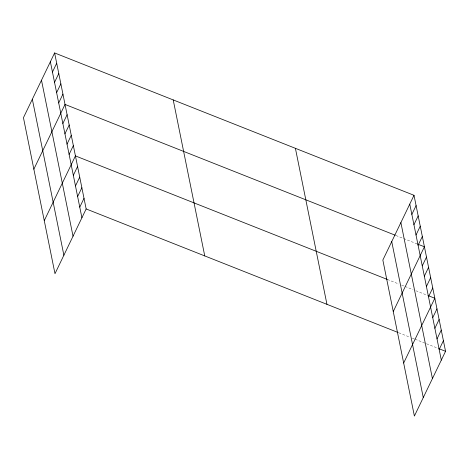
<?xml version="1.0" encoding="UTF-8"?>
<svg xmlns="http://www.w3.org/2000/svg" width="469" height="469" viewBox="0 0 469 469"><rect width="100%" height="100%" fill="white"/><g stroke="black" fill="none" stroke-linecap="round" stroke-linejoin="round"><path stroke-width="0.35" stroke-dasharray="2.35 1.76" d="M395.953 235.508L416.964 243.833M387.388 279.471L398.908 284.038M401.616 285.111L404.331 286.184M405.005 286.453L413.136 289.672M415.851 290.751L427.37 295.312M398.785 332.785L409.63 337.076M412.339 338.155L414.373 338.958M415.053 339.228L438.093 348.356"/><path stroke-width="0.7" d="M54.615 52.944L23.45 117.696L54.99 273.697L86.155 208.945L54.615 52.944L414.01 195.303L445.55 351.304L414.385 416.056L382.845 260.055L414.01 195.303M52.452 72.05L56.696 63.239M54.533 82.345L58.777 73.533M56.62 92.645L60.859 83.834M58.701 102.94L62.94 94.128M33.856 169.174L65.021 104.423L395.273 235.239M62.864 123.529L67.102 114.723M64.945 133.829L69.183 125.018M67.026 144.124L71.265 135.312M69.107 154.418L73.346 145.607M44.268 220.653L75.427 155.907L387.388 279.471M73.334 175.324L77.573 166.513M75.48 185.935L79.718 177.124M77.625 196.54L81.864 187.729M79.771 207.151L84.01 198.34M411.852 214.409L416.091 205.598M413.934 224.704L418.172 215.898M416.015 235.004L420.253 226.193M418.096 245.299L422.335 236.487M393.257 311.533L424.416 246.782L417.639 244.103M422.258 265.894L426.497 257.082M424.339 276.188L428.578 267.377M426.421 286.483L430.665 277.671M428.502 296.777L432.746 287.972M403.662 363.018L434.827 298.266L428.05 295.581M432.729 317.683L436.973 308.872M434.874 328.294L439.113 319.483M437.02 338.899L441.259 330.088M439.166 349.511L443.404 340.699M86.155 208.945L398.111 332.515M438.773 348.619L445.55 351.304M409.771 204.115L441.311 360.116M400.884 222.576L432.424 378.577M391.732 241.594L423.273 397.595M295.406 148.327L326.952 304.328M173.213 99.92L204.754 255.927M50.371 61.756L81.911 217.757M41.489 80.217L73.029 236.218M32.332 99.235L63.878 255.236"/></g></svg>
